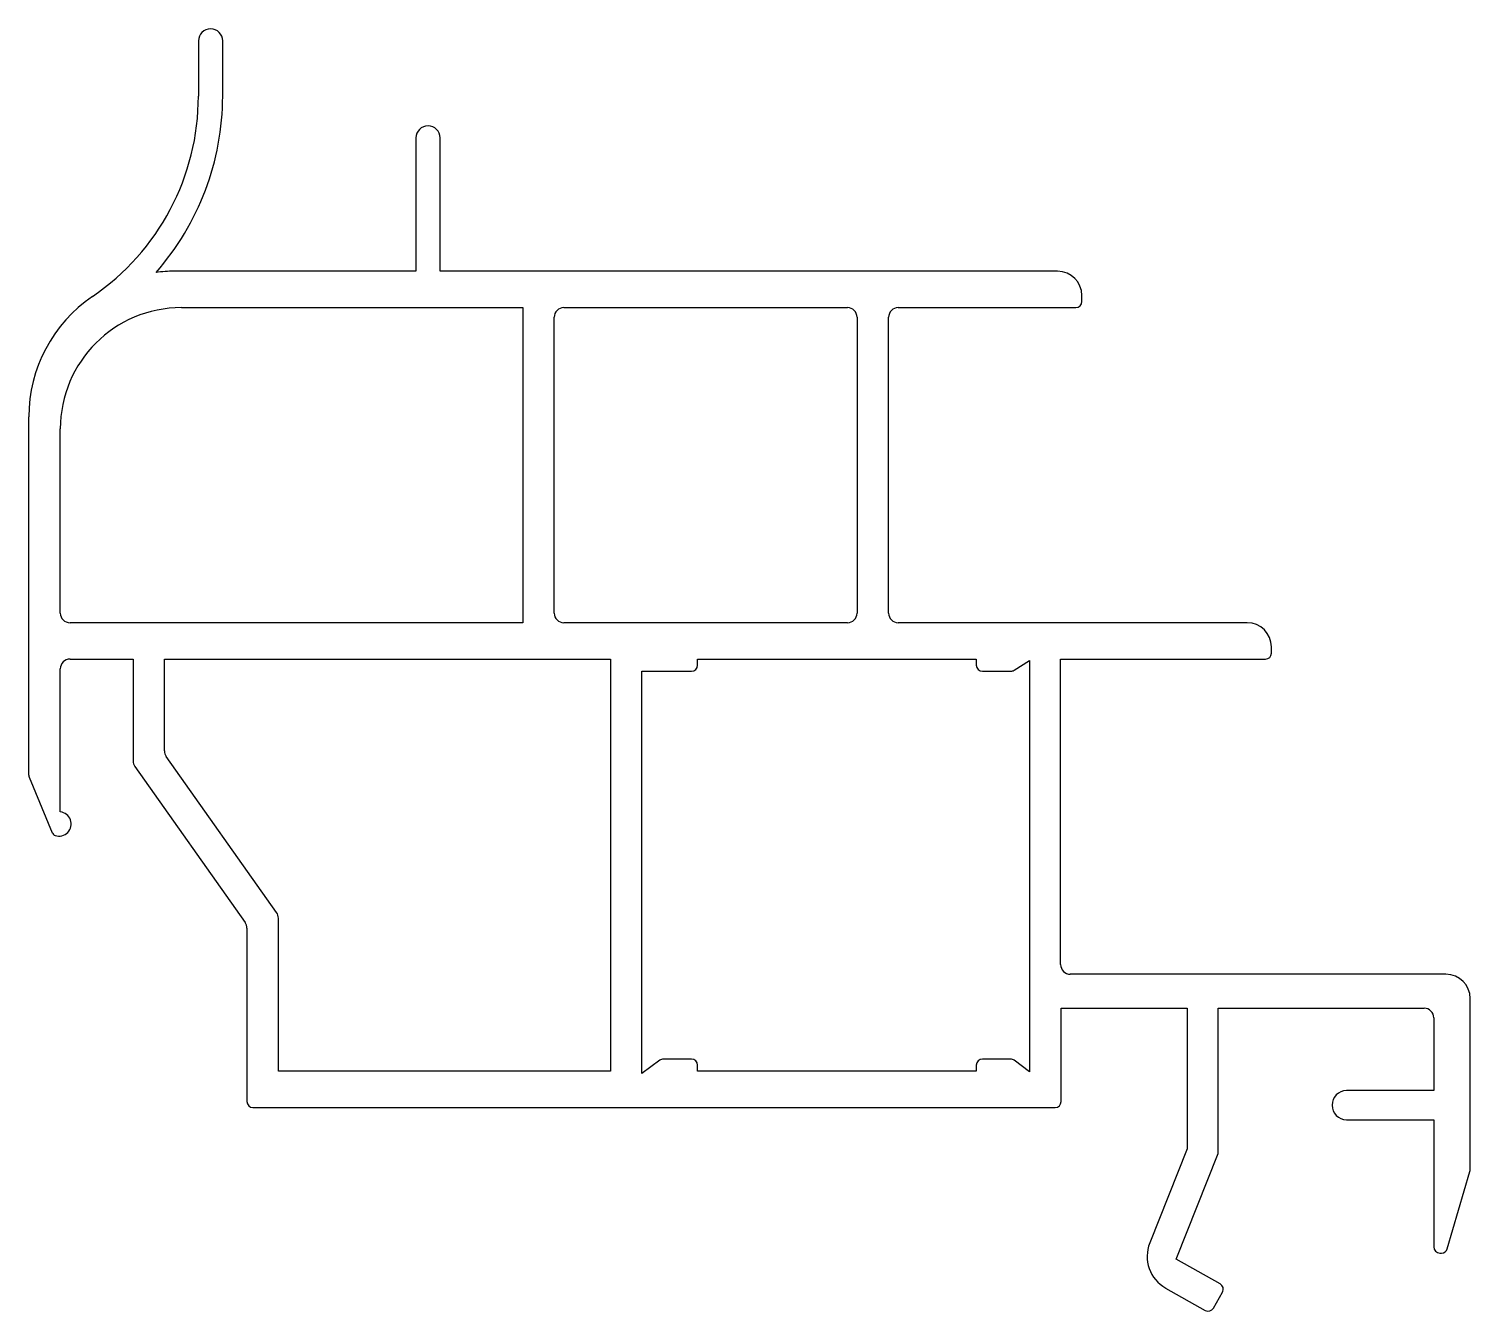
# Model space of a CAD drawing. Extents: x 2727.1 to 2786.6, y 888 to 940.9.
import ezdxf

# ---------------------------------------------------------------- set-up
doc = ezdxf.new("R2010")
doc.units = 0
doc.layers.get('0').update_dxf_attribs({"linetype": 'CONTINUOUS'})

msp = doc.modelspace()

# ---------------------------------------------------------------- linework, layer by layer
for p, q in [((2734.126, 940.397), (2734.126, 938.126)), ((2735.126, 938.126), (2735.126, 940.397)), ((2743.101, 936.397), (2743.101, 930.897)), ((2744.101, 930.897), (2744.101, 936.397)), ((2743.101, 930.897), (2733.126, 930.897)), ((2769.581, 930.897), (2744.101, 930.897)), ((2770.581, 929.647), (2770.581, 929.897)), ((2733.426, 929.397), (2747.506, 929.397)), ((2747.506, 929.397), (2747.506, 916.397)), ((2749.206, 929.397), (2760.906, 929.397)), ((2763.006, 929.397), (2770.331, 929.397)), ((2748.806, 916.797), (2748.806, 928.997)), ((2761.306, 928.997), (2761.306, 916.797)), ((2762.606, 916.797), (2762.606, 928.997)), ((2727.126, 910.106), (2727.126, 924.897)), ((2728.426, 916.797), (2728.426, 924.397)), ((2747.506, 916.397), (2728.826, 916.397)), ((2760.906, 916.397), (2749.206, 916.397)), ((2777.406, 916.397), (2763.006, 916.397)), ((2728.826, 914.897), (2731.426, 914.897)), ((2731.426, 914.897), (2731.426, 910.697)), ((2732.726, 911.11), (2732.726, 914.897)), ((2732.726, 914.897), (2751.126, 914.897)), ((2751.126, 914.897), (2751.126, 897.897)), ((2754.726, 914.647), (2754.726, 914.897)), ((2754.726, 914.897), (2766.226, 914.897)), ((2766.226, 914.897), (2766.226, 914.647)), ((2767.787, 914.435), (2768.426, 914.834)), ((2768.426, 914.834), (2768.426, 897.872)), ((2769.706, 902.297), (2769.706, 914.897)), ((2769.706, 914.897), (2778.156, 914.897)), ((2778.406, 915.147), (2778.406, 915.397)), ((2728.426, 908.594), (2728.426, 914.497)), ((2752.426, 897.797), (2752.426, 914.397)), ((2752.426, 914.397), (2754.476, 914.397)), ((2766.476, 914.397), (2767.655, 914.397)), ((2737.353, 904.441), (2732.8, 910.879)), ((2731.5, 910.466), (2736.053, 904.028)), ((2727.142, 910.029), (2728.096, 907.736)), ((2737.426, 897.897), (2737.426, 904.21)), ((2736.126, 903.797), (2736.126, 896.647)), ((2785.606, 901.897), (2770.106, 901.897)), ((2786.606, 893.833), (2786.606, 900.897)), ((2769.726, 896.647), (2769.726, 900.497)), ((2769.726, 900.497), (2774.926, 900.497)), ((2774.926, 900.497), (2774.926, 894.697)), ((2776.206, 894.497), (2776.206, 900.497)), ((2776.206, 900.497), (2784.706, 900.497)), ((2785.106, 900.097), (2785.106, 897.097)), ((2753.16, 898.347), (2752.426, 897.797)), ((2754.476, 898.397), (2753.31, 898.397)), ((2767.643, 898.397), (2766.476, 898.397)), ((2768.426, 897.872), (2767.793, 898.347)), ((2751.126, 897.897), (2737.426, 897.897)), ((2754.726, 897.897), (2754.726, 898.147)), ((2766.226, 897.897), (2754.726, 897.897)), ((2766.226, 898.147), (2766.226, 897.897)), ((2785.106, 897.097), (2781.506, 897.097)), ((2736.376, 896.397), (2769.476, 896.397)), ((2781.506, 895.897), (2785.106, 895.897)), ((2785.106, 895.897), (2785.106, 890.647)), ((2774.926, 894.697), (2773.382, 890.812)), ((2774.475, 890.141), (2776.206, 894.497)), ((2785.659, 890.576), (2786.596, 893.762)), ((2776.288, 889.12), (2774.475, 890.141)), ((2785.356, 890.397), (2785.419, 890.397)), ((2774.04, 888.951), (2775.675, 888.031)), ((2776.016, 888.126), (2776.384, 888.78))]:
    msp.add_line(p, q)
for centre, radius, start, end in [((2734.626, 940.397), 0.5, 0, 180), ((2724.126, 938.126), 10, 304.22887, 360), ((2724.126, 938.126), 11, 318.59038, 0), ((2743.601, 936.397), 0.5, 0, 180), ((2733.126, 924.897), 6, 90, 97.18076), ((2769.581, 929.897), 1, 0, 90), ((2733.126, 924.897), 6, 124.22887, 180), ((2733.426, 924.397), 5, 90, 180), ((2749.206, 928.997), 0.4, 90, 180), ((2760.906, 928.997), 0.4, 0, 90), ((2763.006, 928.997), 0.4, 90, 180), ((2770.331, 929.647), 0.25, 270, 0), ((2728.826, 916.797), 0.4, 180, 270), ((2749.206, 916.797), 0.4, 180, 270), ((2760.906, 916.797), 0.4, 270, 0), ((2763.006, 916.797), 0.4, 180, 270), ((2777.406, 915.397), 1, 0, 90), ((2728.826, 914.497), 0.4, 90, 180), ((2778.156, 915.147), 0.25, 270, 0), ((2754.476, 914.647), 0.25, 270, 0), ((2766.476, 914.647), 0.25, 180, 270), ((2767.655, 914.647), 0.25, 270, 302.00538), ((2731.826, 910.697), 0.4, 180, 215.26889), ((2733.126, 911.11), 0.4, 180, 215.26889), ((2727.326, 910.106), 0.2, 180, 202.6), ((2728.376, 908.097), 0.5, 251.50133, 84.26083), ((2728.281, 907.812), 0.2, 202.6, 251.50133), ((2737.026, 904.21), 0.4, 0, 35.26889), ((2735.726, 903.797), 0.4, 0, 35.26889), ((2770.106, 902.297), 0.4, 180, 270), ((2785.606, 900.897), 1, 0, 90), ((2784.706, 900.097), 0.4, 0, 90), ((2753.31, 898.147), 0.25, 90, 126.8699), ((2754.476, 898.147), 0.25, 360, 90), ((2766.476, 898.147), 0.25, 90, 180), ((2767.643, 898.147), 0.25, 53.1301, 90), ((2781.506, 896.497), 0.6, 90, 270), ((2736.376, 896.647), 0.25, 180, 270), ((2769.476, 896.647), 0.25, 270, 0), ((2786.356, 893.833), 0.25, 343.61046, 0), ((2774.776, 890.258), 1.5, 158.32447, 240.62447), ((2785.356, 890.647), 0.25, 180, 270), ((2785.419, 890.647), 0.25, 270, 343.61046), ((2776.166, 888.902), 0.25, 330.62447, 60.62447), ((2775.798, 888.249), 0.25, 240.62447, 330.62447)]:
    msp.add_arc(centre, radius, start, end)

doc.saveas('drawing.dxf')
